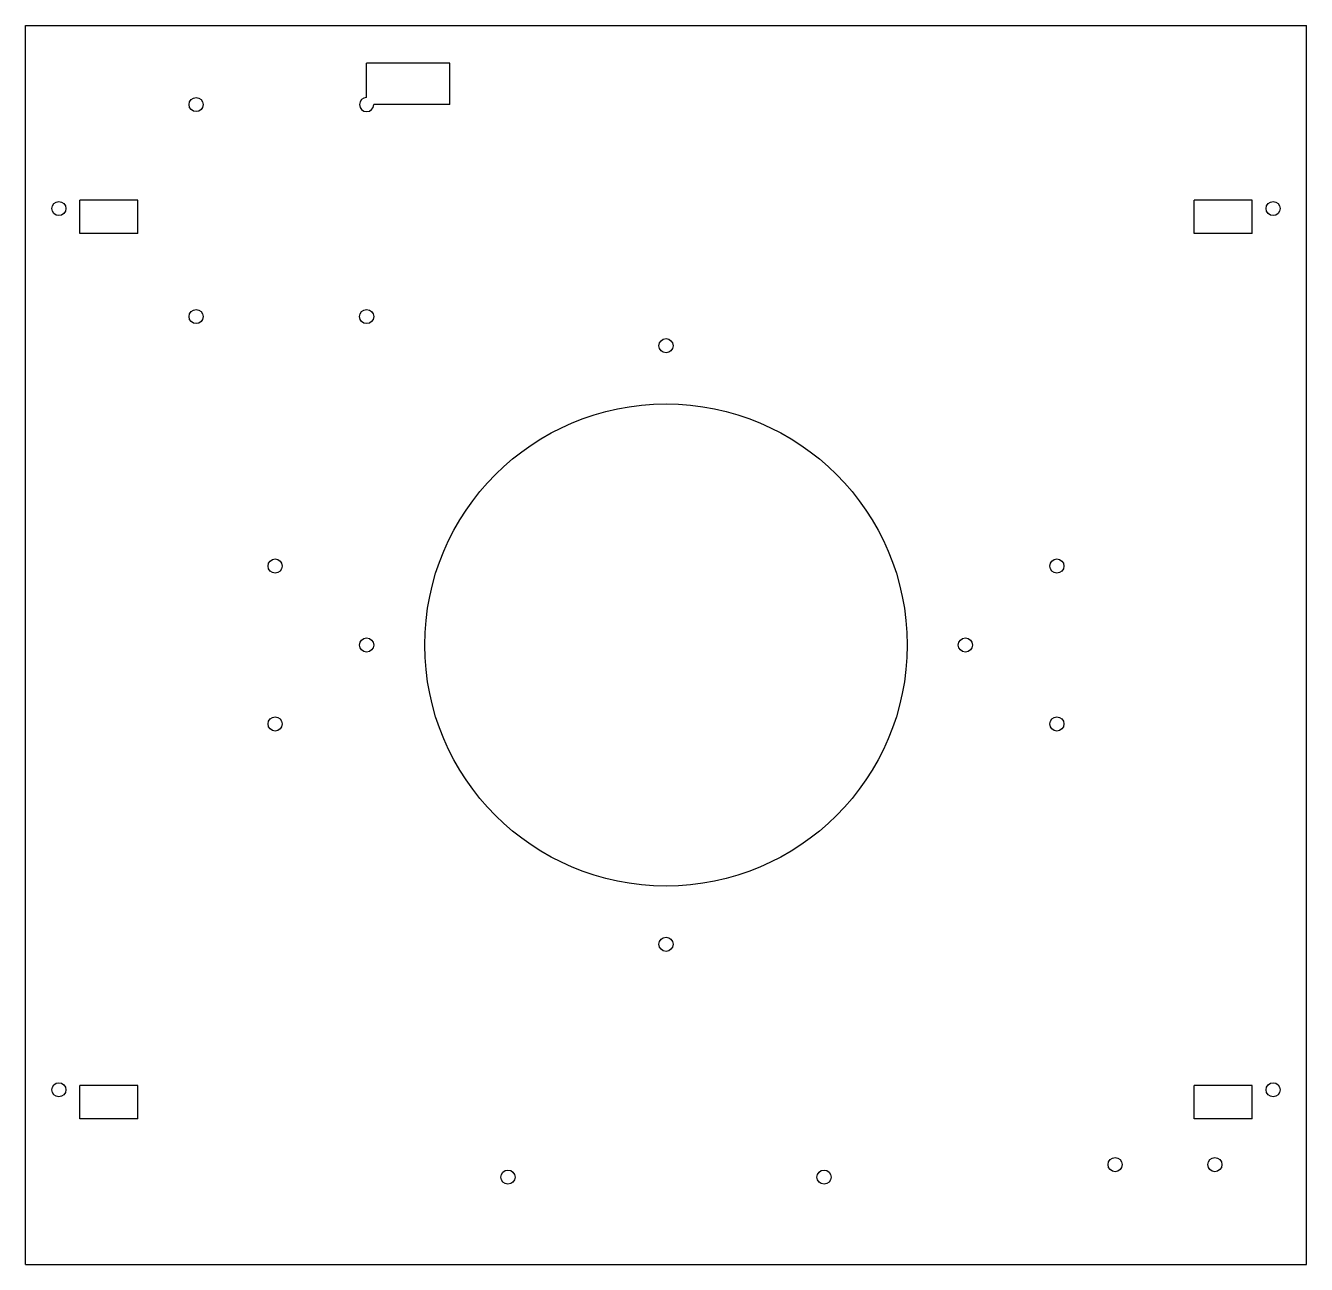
# Model space of a CAD drawing. Header units: millimetres. Extents: x -154 to 154, y 6 to 304.
import ezdxf

# ---------------------------------------------------------------- set-up
doc = ezdxf.new("R2010")
doc.units = ezdxf.units.MM

msp = doc.modelspace()

# ---------------------------------------------------------------- linework, layer by layer
for p, q in [((-154, 6), (-154, 304)), ((-154, 304), (154, 304)), ((154, 6), (154, 304)), ((-72, 286.7), (-72, 295)), ((-52, 295), (-72, 295)), ((-52, 285), (-52, 295)), ((-52, 285), (-70.3, 285)), ((-141, 254), (-141, 262)), ((-127, 262), (-141, 262)), ((-127, 254), (-127, 262)), ((127, 254), (127, 262)), ((141, 262), (127, 262)), ((141, 254), (141, 262)), ((-127, 254), (-141, 254)), ((141, 254), (127, 254)), ((-141, 41), (-141, 49)), ((-127, 49), (-141, 49)), ((-127, 41), (-127, 49)), ((127, 41), (127, 49)), ((141, 49), (127, 49)), ((141, 41), (141, 49)), ((-127, 41), (-141, 41)), ((141, 41), (127, 41)), ((-154, 6), (154, 6))]:
    msp.add_line(p, q)
for centre, radius in [((-113, 285), 1.7), ((-146, 260), 1.7), ((146, 260), 1.7), ((-113, 234), 1.7), ((-72, 234), 1.7), ((0, 227), 1.7), ((0, 155), 58), ((-94, 174), 1.7), ((94, 174), 1.7), ((-72, 155), 1.7), ((72, 155), 1.7), ((-94, 136), 1.7), ((94, 136), 1.7), ((0, 83), 1.7), ((-146, 48), 1.7), ((146, 48), 1.7), ((108, 30), 1.7), ((132, 30), 1.7), ((-38, 27), 1.7), ((38, 27), 1.7)]:
    msp.add_circle(centre, radius)
msp.add_arc((-72, 285), 1.7, 90, 360)

doc.saveas('drawing.dxf')
